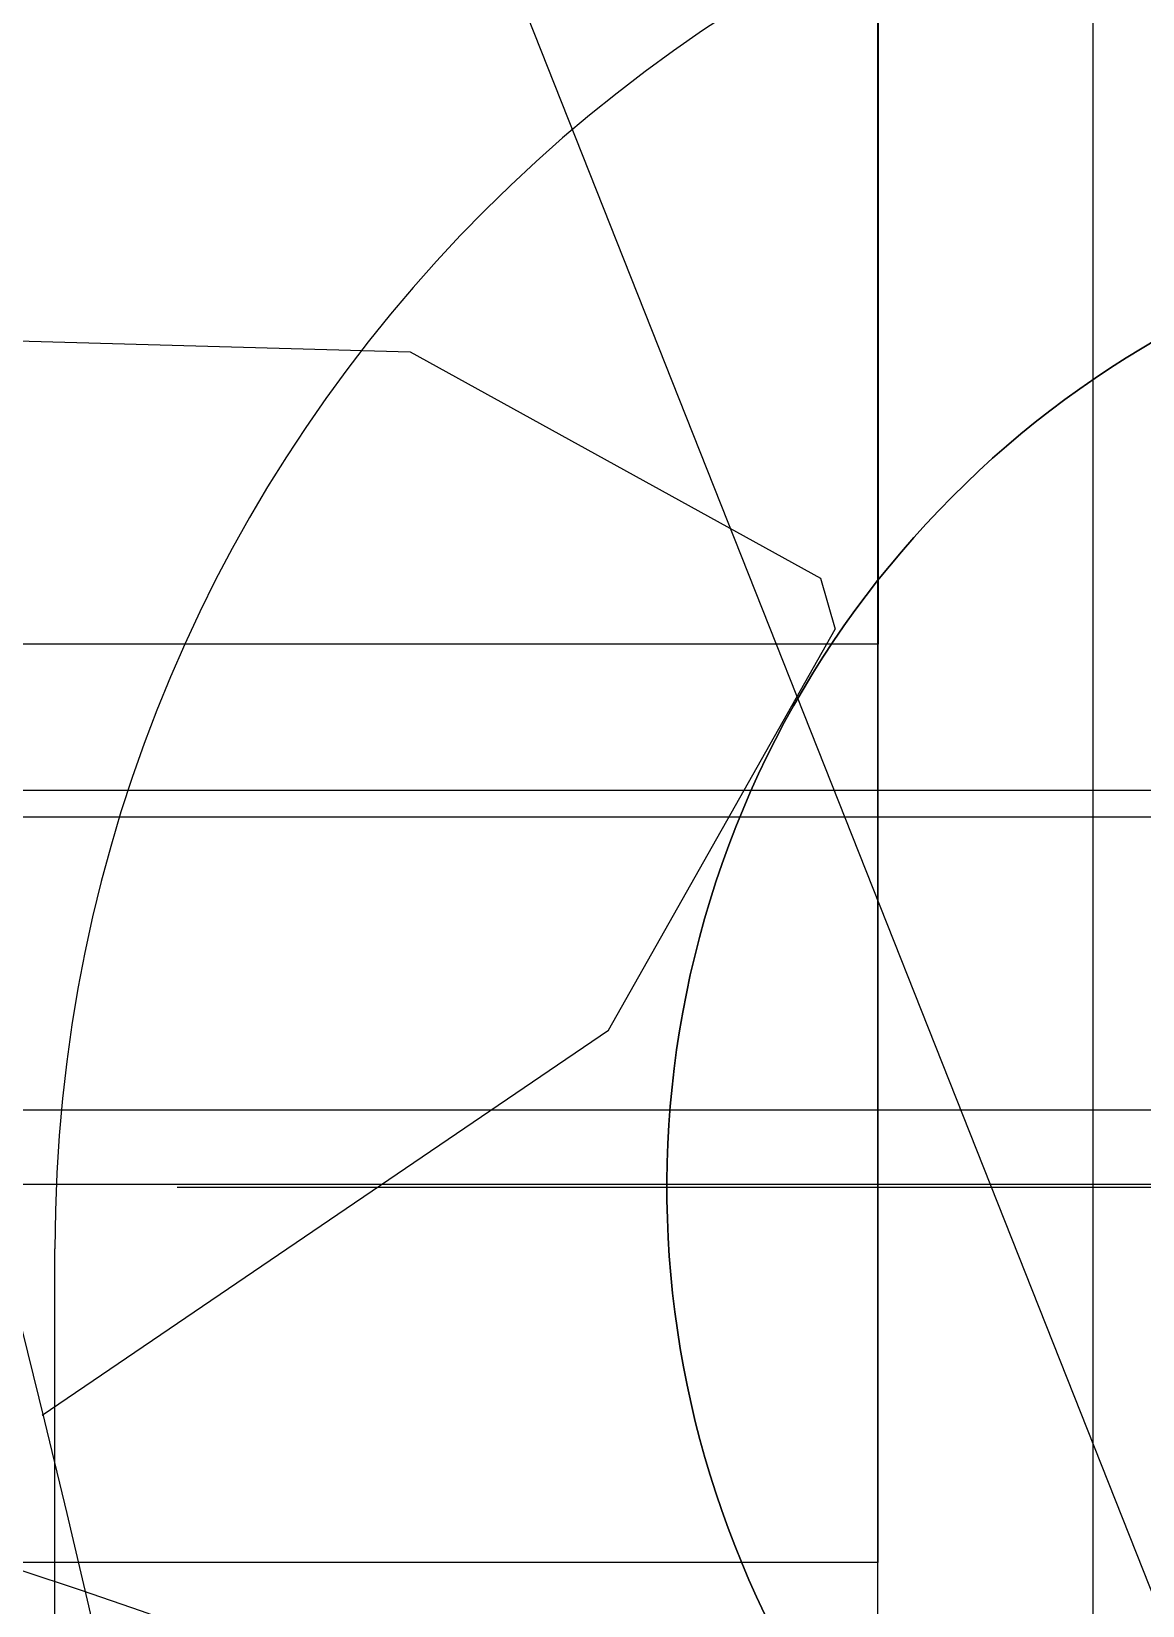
# Model space of a CAD drawing. Extents: x -381 to 213, y -63 to 250.
# Drawn here: x -57.36 to -52.82, y 26.74 to 33.17 of the extents above; entities that cross this region are included whole.
import ezdxf

# ---------------------------------------------------------------- set-up
doc = ezdxf.new("R2010")
doc.units = 0
doc.header["$MEASUREMENT"] = 0
doc.linetypes.add('K5LT_AXLED', pattern=[19.5, 15, -1.5, 1.5, -1.5])
doc.linetypes.add('K5LT_BASIC', pattern=[0])
doc.layers.add('Системный слой', color=7, linetype='Continuous')

# ---------------------------------------------------------------- blocks, each defined once
blk = doc.blocks.new('*U')
at = {"layer": 'Системный слой', "color": 5, "linetype": 'K5LT_BASIC'}
for p, q in [((157.9353, 24.3028), (157.9952, 24.0943)), ((157.9353, 24.3028), (157.9952, 24.0943)), ((43.4951, 21.8306), (-41.5049, 21.8306)), ((43.4951, -22.1694), (43.4951, 21.8306)), ((6.6668, 15.7655), (6.6668, 21.2655)), ((42.6167, -4.3208), (42.6167, 15.6792)), ((42.6165, 13.178), (42.6165, -1.822)), ((42.6169, 9.4283), (42.6169, 1.9283)), ((42.6169, 1.9283), (9.1669, 1.9283)), ((156.1703, 1.2227), (-168.8297, 1.2227)), ((-168.8297, -0.2773), (156.1703, -0.2773)), ((42.6165, -1.822), (33.6165, -1.822))]:
    blk.add_line(p, q, dxfattribs=at)
at = {"layer": 'Системный слой', "color": 30, "linetype": 'K5LT_AXLED'}
for p, q in [((13.1663, 21.5152), (7.1663, 21.5152)), ((29.0451, 1.3327), (50.0451, 1.3327)), ((29.0451, 1.3327), (43.5451, 1.3327))]:
    blk.add_line(p, q, dxfattribs=at)
at = {"layer": 'Системный слой', "color": 5, "linetype": 'K5LT_BASIC'}
for points in [[(153.4857, 25.305), (156.2589, 25.2262), (157.9353, 24.3028)], [(153.4857, 25.305), (156.2589, 25.2262), (157.9353, 24.3028)], [(154.7556, 20.8837), (157.0693, 22.4558), (157.9952, 24.0943)], [(154.7556, 20.8837), (157.0693, 22.4558), (157.9952, 24.0943)]]:
    blk.add_lwpolyline(points, dxfattribs=at)
blk.add_arc((12.6668, 21.2655), 6, 90, 180, dxfattribs=at)
blk = doc.blocks.new('*F')
at = {"layer": 'Системный слой', "color": 5, "linetype": 'K5LT_BASIC'}
blk.add_lwpolyline([(10.6669, 18.3923, -2.849), (15.6669, 18.3932, 2.849), (10.6669, 18.3923, 2.849)], format="xyb", dxfattribs=at)
for centre, radius in [((94.0125, 5.9815), 62.5341), ((94.0125, 5.9815), 62.5341), ((-0.009, -0.1679), 21.15), ((29.0451, 1.3327), 19)]:
    blk.add_circle(centre, radius, dxfattribs=at)
at = {"layer": 'Системный слой'}
blk.add_blockref('*U', (0, 0), dxfattribs=at)
blk.add_blockref('*U', (0, 0), dxfattribs=at)
blk.add_blockref('*U', (0, 0), dxfattribs=at)
blk.add_blockref('*U', (0, 0), dxfattribs=at)
blk.add_blockref('*U', (0, 0), dxfattribs=at)
blk.add_blockref('*U', (0, 0), dxfattribs=at)
blk.add_blockref('*U', (0, 0), dxfattribs=at)
blk.add_blockref('*U', (0, 0), dxfattribs=at)
blk.add_blockref('*U', (0, 0), dxfattribs=at)
blk.add_blockref('*U', (0, 0), dxfattribs=at)
blk.add_blockref('*U', (0, 0), dxfattribs=at)
blk.add_blockref('*U', (0, 0), dxfattribs=at)
blk.add_blockref('*U', (0, 0), dxfattribs=at)
blk.add_blockref('*U', (0, 0), dxfattribs=at)
blk.add_blockref('*U', (0, 0), dxfattribs=at)
blk.add_blockref('*U', (0, 0), dxfattribs=at)
blk.add_blockref('*U', (0, 0), dxfattribs=at)
blk.add_blockref('*U', (0, 0), dxfattribs=at)
blk.add_blockref('*U', (0, 0), dxfattribs=at)
blk.add_blockref('*U', (0, 0), dxfattribs=at)
blk.add_blockref('*U', (0, 0), dxfattribs=at)
blk.add_blockref('*U', (0, 0), dxfattribs=at)
blk.add_blockref('*U', (0, 0), dxfattribs=at)
blk.add_blockref('*U', (0, 0), dxfattribs=at)
blk.add_blockref('*U', (0, 0), dxfattribs=at)
blk.add_blockref('*U', (0, 0), dxfattribs=at)
blk.add_blockref('*U', (0, 0), dxfattribs=at)
blk.add_blockref('*U', (0, 0), dxfattribs=at)
blk.add_blockref('*U', (0, 0), dxfattribs=at)
blk.add_blockref('*U', (0, 0), dxfattribs=at)
blk.add_blockref('*U', (0, 0), dxfattribs=at)
blk.add_blockref('*U', (0, 0), dxfattribs=at)
blk.add_blockref('*U', (0, 0), dxfattribs=at)
blk.add_blockref('*U', (0, 0), dxfattribs=at)
blk.add_blockref('*U', (0, 0), dxfattribs=at)
blk.add_blockref('*U', (0, 0), dxfattribs=at)
blk.add_blockref('*U', (0, 0), dxfattribs=at)
blk.add_blockref('*U', (0, 0), dxfattribs=at)
blk.add_blockref('*U', (0, 0), dxfattribs=at)
blk.add_blockref('*U', (0, 0), dxfattribs=at)
blk.add_blockref('*U', (0, 0), dxfattribs=at)
blk.add_blockref('*U', (0, 0), dxfattribs=at)
blk.add_blockref('*U', (0, 0), dxfattribs=at)
blk.add_blockref('*U', (0, 0), dxfattribs=at)
blk.add_blockref('*U', (0, 0), dxfattribs=at)
blk.add_blockref('*U', (0, 0), dxfattribs=at)
blk.add_blockref('*U', (0, 0), dxfattribs=at)
blk.add_blockref('*U', (0, 0), dxfattribs=at)
blk.add_blockref('*U', (0, 0), dxfattribs=at)
blk.add_blockref('*U', (0, 0), dxfattribs=at)
blk.add_blockref('*U', (0, 0), dxfattribs=at)
blk.add_blockref('*U', (0, 0), dxfattribs=at)
blk.add_blockref('*U', (0, 0), dxfattribs=at)
blk.add_blockref('*U', (0, 0), dxfattribs=at)
blk.add_blockref('*U', (0, 0), dxfattribs=at)
blk.add_blockref('*U', (0, 0), dxfattribs=at)
blk.add_blockref('*U', (0, 0), dxfattribs=at)
blk.add_blockref('*U', (0, 0), dxfattribs=at)
blk.add_blockref('*U', (0, 0), dxfattribs=at)
blk.add_blockref('*U', (0, 0), dxfattribs=at)
blk.add_blockref('*U', (0, 0), dxfattribs=at)
blk.add_blockref('*U', (0, 0), dxfattribs=at)
blk.add_blockref('*U', (0, 0), dxfattribs=at)
blk.add_blockref('*U', (0, 0), dxfattribs=at)
blk.add_blockref('*U', (0, 0), dxfattribs=at)
blk.add_blockref('*U', (0, 0), dxfattribs=at)
blk.add_blockref('*U', (0, 0), dxfattribs=at)
blk.add_blockref('*U', (0, 0), dxfattribs=at)
blk.add_blockref('*U', (0, 0), dxfattribs=at)
blk.add_blockref('*U', (0, 0), dxfattribs=at)
blk.add_blockref('*U', (0, 0), dxfattribs=at)
blk.add_blockref('*U', (0, 0), dxfattribs=at)
blk.add_blockref('*U', (0, 0), dxfattribs=at)
blk.add_blockref('*U', (0, 0), dxfattribs=at)
blk.add_blockref('*U', (0, 0), dxfattribs=at)
blk.add_blockref('*U', (0, 0), dxfattribs=at)
blk.add_blockref('*U', (0, 0), dxfattribs=at)
blk.add_blockref('*U', (0, 0), dxfattribs=at)
blk.add_blockref('*U', (0, 0), dxfattribs=at)
blk.add_blockref('*U', (0, 0), dxfattribs=at)
blk.add_blockref('*U', (0, 0), dxfattribs=at)
blk.add_blockref('*U', (0, 0), dxfattribs=at)
blk.add_blockref('*U', (0, 0), dxfattribs=at)
blk.add_blockref('*U', (0, 0), dxfattribs=at)
blk.add_blockref('*U', (0, 0), dxfattribs=at)
blk.add_blockref('*U', (0, 0), dxfattribs=at)
blk.add_blockref('*U', (0, 0), dxfattribs=at)
blk.add_blockref('*U', (0, 0), dxfattribs=at)
blk.add_blockref('*U', (0, 0), dxfattribs=at)
blk.add_blockref('*U', (0, 0), dxfattribs=at)
blk.add_blockref('*U', (0, 0), dxfattribs=at)
blk.add_blockref('*U', (0, 0), dxfattribs=at)
blk.add_blockref('*U', (0, 0), dxfattribs=at)
blk.add_blockref('*U', (0, 0), dxfattribs=at)
blk.add_blockref('*U', (0, 0), dxfattribs=at)
blk.add_blockref('*U', (0, 0), dxfattribs=at)
blk.add_blockref('*U', (0, 0), dxfattribs=at)
blk.add_blockref('*U', (0, 0), dxfattribs=at)
blk.add_blockref('*U', (0, 0), dxfattribs=at)
blk.add_blockref('*U', (0, 0), dxfattribs=at)
blk.add_blockref('*U', (0, 0), dxfattribs=at)
blk.add_blockref('*U', (0, 0), dxfattribs=at)
blk.add_blockref('*U', (0, 0), dxfattribs=at)
blk.add_blockref('*U', (0, 0), dxfattribs=at)
blk.add_blockref('*U', (0, 0), dxfattribs=at)
blk.add_blockref('*U', (0, 0), dxfattribs=at)
blk.add_blockref('*U', (0, 0), dxfattribs=at)
blk.add_blockref('*U', (0, 0), dxfattribs=at)
blk.add_blockref('*U', (0, 0), dxfattribs=at)
blk.add_blockref('*U', (0, 0), dxfattribs=at)
blk.add_blockref('*U', (0, 0), dxfattribs=at)
blk.add_blockref('*U', (0, 0), dxfattribs=at)
blk.add_blockref('*U', (0, 0), dxfattribs=at)
blk.add_blockref('*U', (0, 0), dxfattribs=at)
blk.add_blockref('*U', (0, 0), dxfattribs=at)
blk.add_blockref('*U', (0, 0), dxfattribs=at)
blk.add_blockref('*U', (0, 0), dxfattribs=at)
blk.add_blockref('*U', (0, 0), dxfattribs=at)
blk.add_blockref('*U', (0, 0), dxfattribs=at)
blk.add_blockref('*U', (0, 0), dxfattribs=at)
blk.add_blockref('*U', (0, 0), dxfattribs=at)
blk.add_blockref('*U', (0, 0), dxfattribs=at)
blk.add_blockref('*U', (0, 0), dxfattribs=at)
blk.add_blockref('*U', (0, 0), dxfattribs=at)
blk.add_blockref('*U', (0, 0), dxfattribs=at)
blk.add_blockref('*U', (0, 0), dxfattribs=at)
blk.add_blockref('*U', (0, 0), dxfattribs=at)
blk.add_blockref('*U', (0, 0), dxfattribs=at)
blk.add_blockref('*U', (0, 0), dxfattribs=at)
blk.add_blockref('*U', (0, 0), dxfattribs=at)
blk.add_blockref('*U', (0, 0), dxfattribs=at)
blk.add_blockref('*U', (0, 0), dxfattribs=at)
blk.add_blockref('*U', (0, 0), dxfattribs=at)
blk.add_blockref('*U', (0, 0), dxfattribs=at)
blk.add_blockref('*U', (0, 0), dxfattribs=at)
blk.add_blockref('*U', (0, 0), dxfattribs=at)
blk.add_blockref('*U', (0, 0), dxfattribs=at)
blk.add_blockref('*U', (0, 0), dxfattribs=at)
blk.add_blockref('*U', (0, 0), dxfattribs=at)
blk.add_blockref('*U', (0, 0), dxfattribs=at)
blk.add_blockref('*U', (0, 0), dxfattribs=at)
blk.add_blockref('*U', (0, 0), dxfattribs=at)
blk.add_blockref('*U', (0, 0), dxfattribs=at)
blk.add_blockref('*U', (0, 0), dxfattribs=at)
blk.add_blockref('*U', (0, 0), dxfattribs=at)
blk.add_blockref('*U', (0, 0), dxfattribs=at)
blk.add_blockref('*U', (0, 0), dxfattribs=at)
blk.add_blockref('*U', (0, 0), dxfattribs=at)
blk.add_blockref('*U', (0, 0), dxfattribs=at)
blk.add_blockref('*U', (0, 0), dxfattribs=at)
blk.add_blockref('*U', (0, 0), dxfattribs=at)
blk.add_blockref('*U', (0, 0), dxfattribs=at)
blk.add_blockref('*U', (0, 0), dxfattribs=at)
blk.add_blockref('*U', (0, 0), dxfattribs=at)
blk.add_blockref('*U', (0, 0), dxfattribs=at)
blk.add_blockref('*U', (0, 0), dxfattribs=at)
blk.add_blockref('*U', (0, 0), dxfattribs=at)
blk.add_blockref('*U', (0, 0), dxfattribs=at)
blk.add_blockref('*U', (0, 0), dxfattribs=at)
blk.add_blockref('*U', (0, 0), dxfattribs=at)
blk.add_blockref('*U', (0, 0), dxfattribs=at)
blk.add_blockref('*U', (0, 0), dxfattribs=at)
blk.add_blockref('*U', (0, 0), dxfattribs=at)
blk.add_blockref('*U', (0, 0), dxfattribs=at)
blk.add_blockref('*U', (0, 0), dxfattribs=at)
blk.add_blockref('*U', (0, 0), dxfattribs=at)
blk.add_blockref('*U', (0, 0), dxfattribs=at)
blk.add_blockref('*U', (0, 0), dxfattribs=at)
blk.add_blockref('*U', (0, 0), dxfattribs=at)
blk.add_blockref('*U', (0, 0), dxfattribs=at)
blk.add_blockref('*U', (0, 0), dxfattribs=at)
blk.add_blockref('*U', (0, 0), dxfattribs=at)
blk.add_blockref('*U', (0, 0), dxfattribs=at)
blk.add_blockref('*U', (0, 0), dxfattribs=at)
blk.add_blockref('*U', (0, 0), dxfattribs=at)
blk.add_blockref('*U', (0, 0), dxfattribs=at)
blk.add_blockref('*U', (0, 0), dxfattribs=at)
blk.add_blockref('*U', (0, 0), dxfattribs=at)
blk.add_blockref('*U', (0, 0), dxfattribs=at)
blk.add_blockref('*U', (0, 0), dxfattribs=at)
blk.add_blockref('*U', (0, 0), dxfattribs=at)
blk.add_blockref('*U', (0, 0), dxfattribs=at)
blk.add_blockref('*U', (0, 0), dxfattribs=at)
blk.add_blockref('*U', (0, 0), dxfattribs=at)
blk.add_blockref('*U', (0, 0), dxfattribs=at)
blk.add_blockref('*U', (0, 0), dxfattribs=at)
blk.add_blockref('*U', (0, 0), dxfattribs=at)
blk.add_blockref('*U', (0, 0), dxfattribs=at)
blk.add_blockref('*U', (0, 0), dxfattribs=at)
blk.add_blockref('*U', (0, 0), dxfattribs=at)
blk.add_blockref('*U', (0, 0), dxfattribs=at)
blk.add_blockref('*U', (0, 0), dxfattribs=at)
blk.add_blockref('*U', (0, 0), dxfattribs=at)
blk.add_blockref('*U', (0, 0), dxfattribs=at)
blk.add_blockref('*U', (0, 0), dxfattribs=at)
blk.add_blockref('*U', (0, 0), dxfattribs=at)
blk.add_blockref('*U', (0, 0), dxfattribs=at)
blk.add_blockref('*U', (0, 0), dxfattribs=at)
blk.add_blockref('*U', (0, 0), dxfattribs=at)
blk.add_blockref('*U', (0, 0), dxfattribs=at)
blk.add_blockref('*U', (0, 0), dxfattribs=at)
blk.add_blockref('*U', (0, 0), dxfattribs=at)
blk.add_blockref('*U', (0, 0), dxfattribs=at)
blk.add_blockref('*U', (0, 0), dxfattribs=at)
blk.add_blockref('*U', (0, 0), dxfattribs=at)
blk.add_blockref('*U', (0, 0), dxfattribs=at)
blk.add_blockref('*U', (0, 0), dxfattribs=at)

msp = doc.modelspace()

# ---------------------------------------------------------------- linework, layer by layer
at = {"layer": 'Системный слой', "color": 5, "linetype": 'K5LT_BASIC'}
msp.add_line((-46.6463, 11.3146), (-80.3161, 96.3083), dxfattribs=at)

# ---------------------------------------------------------------- block references
at = {"layer": 'Системный слой'}
for p in [(-96.5151, 28.7405), (-63.9267, 6.9347), (-212.0681, 6.6367)]:
    msp.add_blockref('*F', p, dxfattribs=at)

doc.saveas('drawing.dxf')
